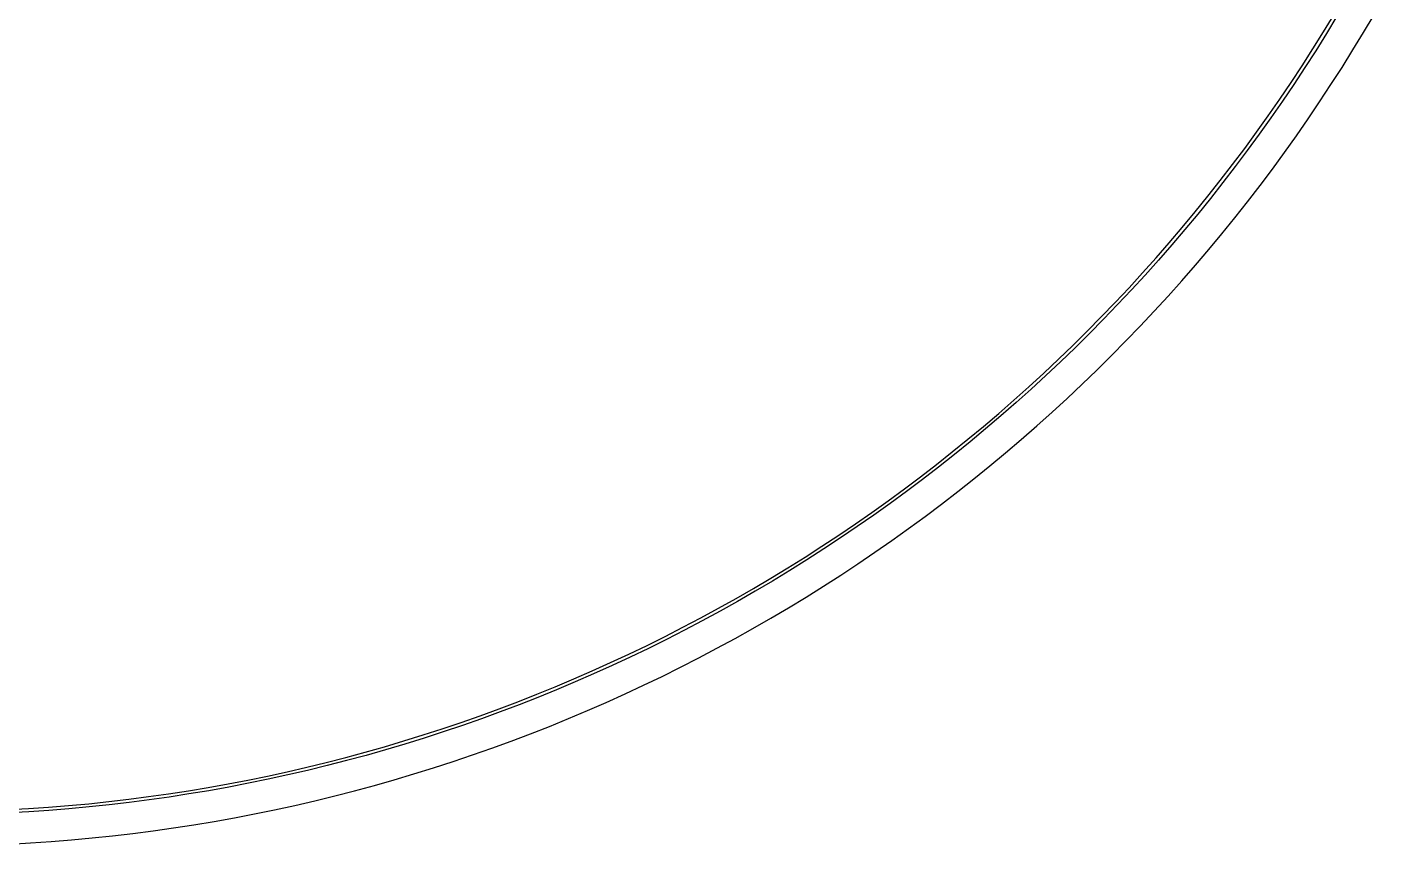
# Model space of a CAD drawing. Extents: x -25 to 123, y -44 to 109.
# Drawn here: x 50.5 to 112.1, y -44.2 to -6.9 of the extents above; entities that cross this region are included whole.
import ezdxf

# ---------------------------------------------------------------- set-up
doc = ezdxf.new("R2010")
doc.units = 0

msp = doc.modelspace()

# ---------------------------------------------------------------- linework, layer by layer
for p, q in [((109.805, -7.09296), (110.282, -6.30724)), ((110.411, -6.38434), (109.932, -7.17165)), ((111.633, -7.11694), (112.111, -6.30876)), ((109.318, -7.87277), (109.805, -7.09296)), ((109.932, -7.17165), (109.444, -7.95303)), ((111.146, -7.91919), (111.633, -7.11694)), ((108.821, -8.64656), (109.318, -7.87277)), ((109.444, -7.95303), (108.947, -8.72835)), ((110.648, -8.71539), (111.146, -7.91919)), ((108.315, -9.41418), (108.821, -8.64656)), ((108.947, -8.72835), (108.44, -9.49751)), ((110.141, -9.50545), (110.648, -8.71539)), ((107.799, -10.1755), (108.315, -9.41418)), ((108.44, -9.49751), (107.923, -10.2604)), ((109.624, -10.2892), (110.141, -9.50545)), ((107.275, -10.9305), (107.799, -10.1755)), ((107.923, -10.2604), (107.397, -11.0169)), ((109.098, -11.0666), (109.624, -10.2892)), ((106.74, -11.679), (107.275, -10.9305)), ((107.397, -11.0169), (106.862, -11.7669)), ((108.562, -11.8374), (109.098, -11.0666)), ((106.197, -12.4209), (106.74, -11.679)), ((106.862, -11.7669), (106.318, -12.5102)), ((108.017, -12.6016), (108.562, -11.8374)), ((105.645, -13.156), (106.197, -12.4209)), ((106.318, -12.5102), (105.764, -13.2468)), ((107.462, -13.3591), (108.017, -12.6016)), ((105.084, -13.8843), (105.645, -13.156)), ((105.764, -13.2468), (105.202, -13.9766)), ((106.899, -14.1097), (107.462, -13.3591)), ((104.514, -14.6057), (105.084, -13.8843)), ((105.202, -13.9766), (104.631, -14.6994)), ((106.326, -14.8533), (106.899, -14.1097)), ((103.935, -15.32), (104.514, -14.6057)), ((104.631, -14.6994), (104.051, -15.4152)), ((103.347, -16.0272), (103.935, -15.32)), ((105.743, -15.5898), (106.326, -14.8533)), ((104.051, -15.4152), (103.462, -16.1237)), ((105.152, -16.3192), (105.743, -15.5898)), ((102.751, -16.7271), (103.347, -16.0272)), ((103.462, -16.1237), (102.864, -16.825)), ((104.552, -17.0412), (105.152, -16.3192)), ((102.146, -17.4196), (102.751, -16.7271)), ((102.864, -16.825), (102.258, -17.519)), ((103.943, -17.7558), (104.552, -17.0412)), ((101.533, -18.1046), (102.146, -17.4196)), ((102.258, -17.519), (101.644, -18.2054)), ((103.326, -18.4629), (103.943, -17.7558)), ((100.911, -18.7821), (101.533, -18.1046)), ((101.644, -18.2054), (101.021, -18.8842)), ((102.7, -19.1623), (103.326, -18.4629)), ((100.281, -19.4519), (100.911, -18.7821)), ((101.021, -18.8842), (100.39, -19.5553)), ((99.6431, -20.1139), (100.281, -19.4519)), ((100.39, -19.5553), (99.7505, -20.2187)), ((102.065, -19.854), (102.7, -19.1623)), ((98.997, -20.7681), (99.6431, -20.1139)), ((99.7505, -20.2187), (99.103, -20.8741)), ((101.422, -20.5379), (102.065, -19.854)), ((98.3428, -21.4142), (98.997, -20.7681)), ((99.103, -20.8741), (98.4476, -21.5216)), ((100.77, -21.2139), (101.422, -20.5379)), ((97.6808, -22.0523), (98.3428, -21.4142)), ((98.4476, -21.5216), (97.7843, -22.1609)), ((100.111, -21.8817), (100.77, -21.2139)), ((97.011, -22.6822), (97.6808, -22.0523)), ((97.7843, -22.1609), (97.1131, -22.7921)), ((99.4428, -22.5415), (100.111, -21.8817)), ((96.3335, -23.3038), (97.011, -22.6822)), ((98.7668, -23.193), (99.4428, -22.5415)), ((95.6485, -23.9171), (96.3335, -23.3038)), ((97.1131, -22.7921), (96.4343, -23.415)), ((98.083, -23.8361), (98.7668, -23.193)), ((94.956, -24.522), (95.6485, -23.9171)), ((96.4343, -23.415), (95.7479, -24.0295)), ((97.3913, -24.4708), (98.083, -23.8361)), ((94.2561, -25.1182), (94.956, -24.522)), ((95.7479, -24.0295), (95.0539, -24.6355)), ((96.6918, -25.097), (97.3913, -24.4708)), ((93.5489, -25.7059), (94.2561, -25.1182)), ((94.3526, -25.233), (93.6441, -25.8218)), ((95.0539, -24.6355), (94.3526, -25.233)), ((95.9847, -25.7146), (96.6918, -25.097)), ((92.8346, -26.2848), (93.5489, -25.7059)), ((93.6441, -25.8218), (92.9283, -26.4019)), ((95.2701, -26.3234), (95.9847, -25.7146)), ((92.1132, -26.8549), (92.8346, -26.2848)), ((92.9283, -26.4019), (92.2055, -26.9732)), ((94.5481, -26.9234), (95.2701, -26.3234)), ((91.3849, -27.4162), (92.1132, -26.8549)), ((92.2055, -26.9732), (91.4757, -27.5355)), ((93.8187, -27.5145), (94.5481, -26.9234)), ((90.6498, -27.9684), (91.3849, -27.4162)), ((91.4757, -27.5355), (90.7391, -28.0889)), ((93.0822, -28.0966), (93.8187, -27.5145)), ((89.9079, -28.5116), (90.6498, -27.9684)), ((90.7391, -28.0889), (89.9958, -28.6331)), ((92.3386, -28.6696), (93.0822, -28.0966)), ((89.1594, -29.0456), (89.9079, -28.5116)), ((89.9958, -28.6331), (89.2458, -29.1683)), ((91.588, -29.2335), (92.3386, -28.6696)), ((88.4044, -29.5704), (89.1594, -29.0456)), ((89.2458, -29.1683), (88.4893, -29.6941)), ((90.8305, -29.7881), (91.588, -29.2335)), ((86.8755, -30.5921), (87.6431, -30.0859)), ((87.6431, -30.0859), (88.4044, -29.5704)), ((88.4893, -29.6941), (87.7264, -30.2107)), ((90.0663, -30.3333), (90.8305, -29.7881)), ((86.1017, -31.0887), (86.8755, -30.5921)), ((86.9573, -30.7178), (86.1819, -31.2155)), ((87.7264, -30.2107), (86.9573, -30.7178)), ((89.2955, -30.8692), (90.0663, -30.3333)), ((85.3219, -31.5759), (86.1017, -31.0887)), ((86.1819, -31.2155), (85.4006, -31.7036)), ((87.7344, -31.9123), (88.5181, -31.3955)), ((88.5181, -31.3955), (89.2955, -30.8692)), ((84.5361, -32.0534), (85.3219, -31.5759)), ((85.4006, -31.7036), (84.6133, -32.1821)), ((86.9443, -32.4194), (87.7344, -31.9123)), ((82.9474, -32.9794), (83.7446, -32.5213)), ((83.7446, -32.5213), (84.5361, -32.0534)), ((84.6133, -32.1821), (83.8201, -32.6508)), ((86.1481, -32.9167), (86.9443, -32.4194)), ((82.1446, -33.4276), (82.9474, -32.9794)), ((83.0213, -33.1099), (82.2169, -33.5591)), ((83.8201, -32.6508), (83.0213, -33.1099)), ((85.3459, -33.4043), (86.1481, -32.9167)), ((81.3364, -33.866), (82.1446, -33.4276)), ((82.2169, -33.5591), (81.4071, -33.9983)), ((84.5377, -33.882), (85.3459, -33.4043)), ((79.7041, -34.7129), (80.5229, -34.2945)), ((80.5919, -34.4276), (79.7716, -34.8469)), ((80.5229, -34.2945), (81.3364, -33.866)), ((81.4071, -33.9983), (80.5919, -34.4276)), ((82.9041, -34.8074), (83.7237, -34.3497)), ((83.7237, -34.3497), (84.5377, -33.882)), ((78.8803, -35.1213), (79.7041, -34.7129)), ((79.7716, -34.8469), (78.9461, -35.2561)), ((82.0788, -35.2551), (82.9041, -34.8074)), ((77.218, -35.9075), (78.0516, -35.5195)), ((78.1157, -35.6551), (77.2804, -36.0439)), ((78.0516, -35.5195), (78.8803, -35.1213)), ((78.9461, -35.2561), (78.1157, -35.6551)), ((80.4123, -36.1197), (81.2482, -35.6925)), ((81.2482, -35.6925), (82.0788, -35.2551)), ((75.5368, -36.6527), (76.3797, -36.2852)), ((76.3797, -36.2852), (77.218, -35.9075)), ((77.2804, -36.0439), (76.4405, -36.4224)), ((79.5711, -36.5367), (80.4123, -36.1197)), ((74.6895, -37.0098), (75.5368, -36.6527)), ((75.5959, -36.7906), (74.7469, -37.1483)), ((76.4405, -36.4224), (75.5959, -36.7906)), ((77.8739, -37.3394), (78.725, -36.9433)), ((78.725, -36.9433), (79.5711, -36.5367)), ((72.9821, -37.6926), (73.8379, -37.3564)), ((73.8936, -37.4957), (73.0361, -37.8325)), ((73.8379, -37.3564), (74.6895, -37.0098)), ((74.7469, -37.1483), (73.8936, -37.4957)), ((77.018, -37.7251), (77.8739, -37.3394)), ((71.2585, -38.3333), (72.1223, -38.0182)), ((72.1745, -38.1588), (71.309, -38.4745)), ((72.1223, -38.0182), (72.9821, -37.6926)), ((73.0361, -37.8325), (72.1745, -38.1588)), ((75.2923, -38.4649), (76.1574, -38.1003)), ((76.1574, -38.1003), (77.018, -37.7251)), ((69.5196, -38.9315), (70.3909, -38.6377)), ((70.4397, -38.7796), (69.5667, -39.0739)), ((70.3909, -38.6377), (71.2585, -38.3333)), ((71.309, -38.4745), (70.4397, -38.7796)), ((74.4228, -38.8188), (75.2923, -38.4649)), ((67.7666, -39.4868), (68.6448, -39.2145)), ((68.6901, -39.3575), (67.8101, -39.6304)), ((68.6448, -39.2145), (69.5196, -38.9315)), ((69.5667, -39.0739), (68.6901, -39.3575)), ((72.671, -39.4945), (73.549, -39.162)), ((73.549, -39.162), (74.4228, -38.8188)), ((65.1128, -40.2388), (66.0004, -39.999)), ((66.0004, -39.999), (66.8851, -39.7483)), ((66.9269, -39.8924), (66.0405, -40.1436)), ((66.8851, -39.7483), (67.7666, -39.4868)), ((67.8101, -39.6304), (66.9269, -39.8924)), ((70.9032, -40.127), (71.7891, -39.8162)), ((71.7891, -39.8162), (72.671, -39.4945)), ((63.329, -40.6856), (64.2223, -40.4677)), ((64.2587, -40.6132), (63.3637, -40.8315)), ((64.2223, -40.4677), (65.1128, -40.2388)), ((65.151, -40.3838), (64.2587, -40.6132)), ((66.0405, -40.1436), (65.151, -40.3838)), ((69.1205, -40.716), (70.0136, -40.427)), ((70.0136, -40.427), (70.9032, -40.127)), ((60.6341, -41.2734), (61.5348, -41.0885)), ((61.5659, -41.2353), (60.6634, -41.4205)), ((61.5348, -41.0885), (62.4332, -40.8926)), ((62.466, -41.0389), (61.5659, -41.2353)), ((62.4332, -40.8926), (63.329, -40.6856)), ((63.3637, -40.8315), (62.466, -41.0389)), ((67.3237, -41.261), (68.2238, -40.994)), ((68.2238, -40.994), (69.1205, -40.716)), ((57.0108, -41.9021), (57.9194, -41.7616)), ((57.9194, -41.7616), (58.8263, -41.61)), ((58.852, -41.7578), (57.9433, -41.9097)), ((58.8263, -41.61), (59.7312, -41.4473)), ((59.7587, -41.5947), (58.852, -41.7578)), ((59.7312, -41.4473), (60.6341, -41.2734)), ((60.6634, -41.4205), (59.7587, -41.5947)), ((64.605, -41.9955), (65.5142, -41.7618)), ((65.5142, -41.7618), (66.4205, -41.517)), ((66.4205, -41.517), (67.3237, -41.261)), ((51.5288, -42.5101), (52.4454, -42.4368)), ((52.4454, -42.4368), (53.3609, -42.3523)), ((53.3609, -42.3523), (54.2754, -42.2566)), ((54.2919, -42.4057), (53.3756, -42.5016)), ((54.2754, -42.2566), (55.1886, -42.1496)), ((55.207, -42.2985), (54.2919, -42.4057)), ((55.1886, -42.1496), (56.1004, -42.0315)), ((56.1206, -42.1801), (55.207, -42.2985)), ((56.1004, -42.0315), (57.0108, -41.9021)), ((57.0328, -42.0505), (56.1206, -42.1801)), ((57.9433, -41.9097), (57.0328, -42.0505)), ((61.861, -42.6294), (62.7782, -42.4293)), ((62.7782, -42.4293), (63.6929, -42.218)), ((63.6929, -42.218), (64.605, -41.9955)), ((49.6934, -42.6228), (50.6115, -42.5721)), ((50.6207, -42.7218), (49.7007, -42.7726)), ((50.6115, -42.5721), (51.5288, -42.5101)), ((51.5399, -42.6597), (50.6207, -42.7218)), ((52.4582, -42.5863), (51.5399, -42.6597)), ((53.3756, -42.5016), (52.4582, -42.5863)), ((59.0956, -43.1618), (60.0195, -42.9957)), ((60.0195, -42.9957), (60.9414, -42.8182)), ((60.9414, -42.8182), (61.861, -42.6294)), ((54.449, -43.822), (55.3814, -43.7128)), ((55.3814, -43.7128), (56.3124, -43.5921)), ((56.3124, -43.5921), (57.2419, -43.4601)), ((57.2419, -43.4601), (58.1696, -43.3166)), ((58.1696, -43.3166), (59.0956, -43.1618)), ((49.7707, -44.1959), (50.708, -44.1441)), ((50.708, -44.1441), (51.6447, -44.0808)), ((51.6447, -44.0808), (52.5805, -44.006)), ((52.5805, -44.006), (53.5153, -43.9197)), ((53.5153, -43.9197), (54.449, -43.822))]:
    msp.add_line(p, q)

doc.saveas('drawing.dxf')
